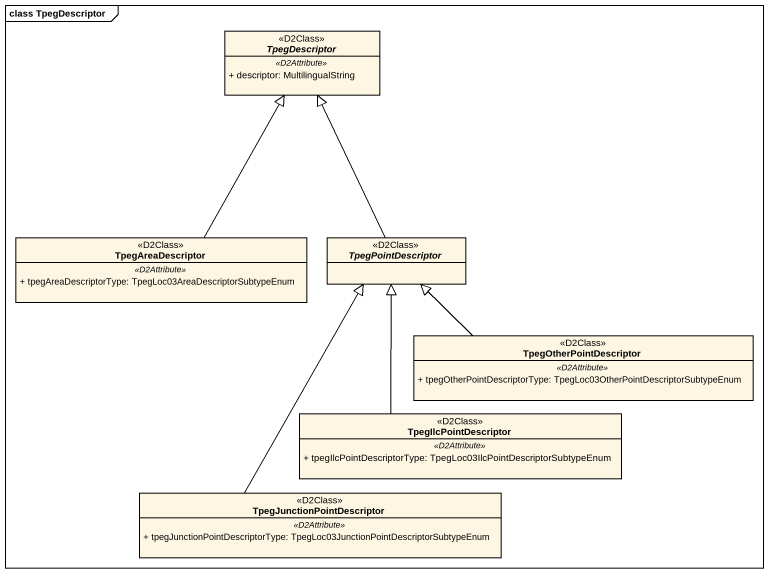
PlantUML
@startuml
mainframe class TpegDescriptor
hide circle
hide empty members
skinparam classAttributeIconSize 0
abstract class TpegDescriptor <<D2Class>> {
  .. <<D2Attribute>> ..
  + descriptor: MultilingualString
}
class TpegAreaDescriptor <<D2Class>> {
  .. <<D2Attribute>> ..
  + tpegAreaDescriptorType: TpegLoc03AreaDescriptorSubtypeEnum
}
abstract class TpegPointDescriptor <<D2Class>>
class TpegOtherPointDescriptor <<D2Class>> {
  .. <<D2Attribute>> ..
  + tpegOtherPointDescriptorType: TpegLoc03OtherPointDescriptorSubtypeEnum
}
class TpegIlcPointDescriptor <<D2Class>> {
  .. <<D2Attribute>> ..
  + tpegIlcPointDescriptorType: TpegLoc03IlcPointDescriptorSubtypeEnum
}
class TpegJunctionPointDescriptor <<D2Class>> {
  .. <<D2Attribute>> ..
  + tpegJunctionPointDescriptorType: TpegLoc03JunctionPointDescriptorSubtypeEnum
}
TpegAreaDescriptor -up-|> TpegDescriptor
TpegPointDescriptor -up-|> TpegDescriptor
TpegOtherPointDescriptor -left-|> TpegPointDescriptor
TpegIlcPointDescriptor -up-|> TpegPointDescriptor
TpegJunctionPointDescriptor -up-|> TpegPointDescriptor
@enduml
